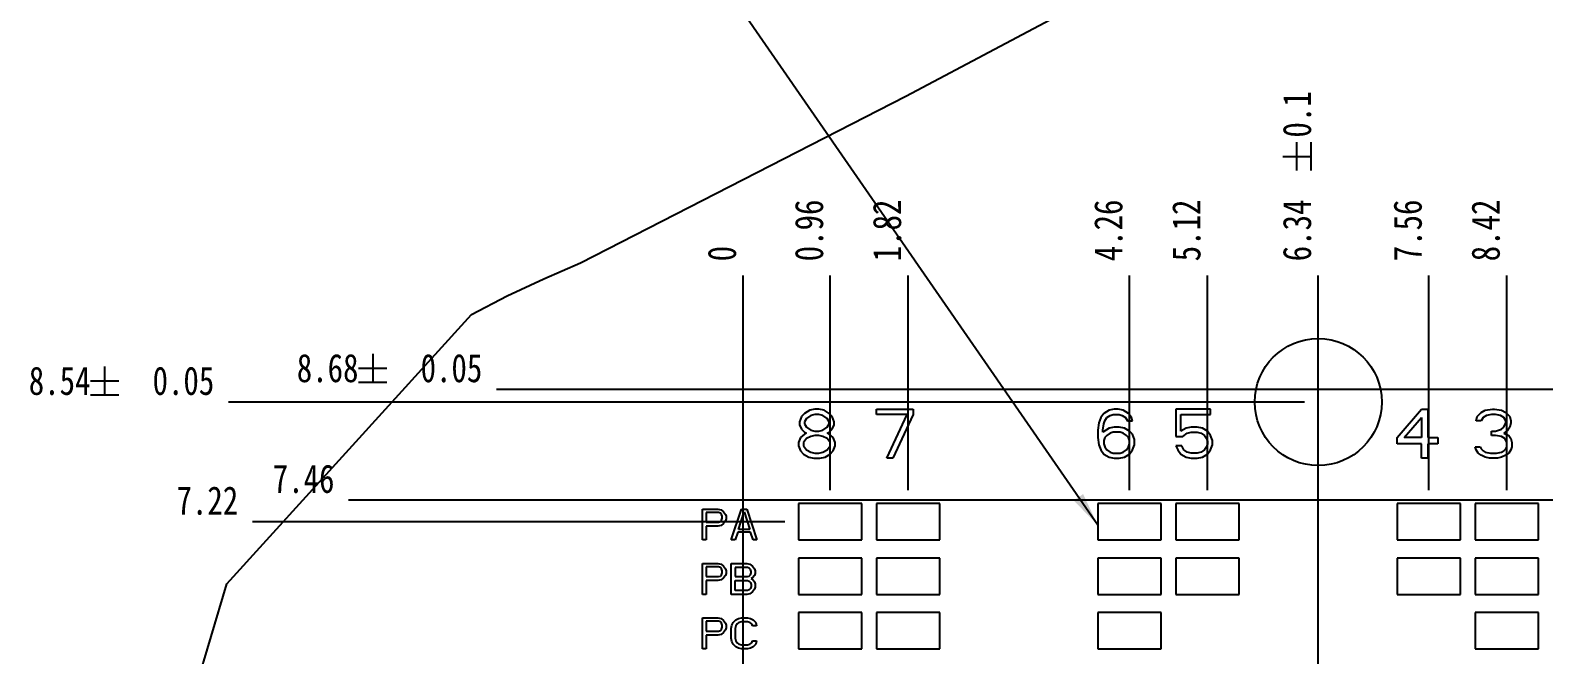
# Model space of a CAD drawing. Header units: millimetres. Extents: x 0 to 594, y 0 to 420.
# Drawn here: x 216.5 to 350, y 285.1 to 340.2 of the extents above; entities that cross this region are included whole.
import ezdxf
from ezdxf.enums import TextEntityAlignment as Align

# ---------------------------------------------------------------- set-up
doc = ezdxf.new("R2010")
doc.units = ezdxf.units.MM
doc.header["$LTSCALE"] = 32.67
doc.layers.get('0').update_dxf_attribs({"linetype": 'CONTINUOUS'})
doc.styles.get("Standard").update_dxf_attribs({"font": 'txt', "width": 0.8})
doc.dimstyles.new('DIMSTYLE_2', dxfattribs={"dimtxt": 2.5, "dimasz": 3, "dimexe": 1.5, "dimexo": 1.2, "dimtad": 0, "dimtih": 1, "dimtoh": 1, "dimlfac": 0.125, "dimdsep": 46, "dimtxsty": 'STANDARD', "dimblk": '_FILLED', "dimblk1": '_FILLED', "dimblk2": '_FILLED', "dimcen": 0.09, "dimazin": 2, "dimtp": 0.01, "dimtm": 0.01, "dimtfac": 1, "dimtofl": 0, "dimtmove": 0, "dimatfit": 3, "dimldrblk": '_FILLED', "dimfxl": 1, "dimtolj": 1, "dimarcsym": 0})
doc.dimstyles.new('DIMSTYLE_3', dxfattribs={"dimtxt": 2.5, "dimasz": 3, "dimexe": 1.5, "dimexo": 1.2, "dimtad": 0, "dimtih": 1, "dimtoh": 1, "dimlfac": 0.125, "dimdsep": 46, "dimtxsty": 'STANDARD', "dimblk": '_FILLED', "dimblk1": '_FILLED', "dimblk2": '_FILLED', "dimcen": 0.09, "dimazin": 2, "dimtol": 1, "dimtp": 0.1, "dimtm": 0.1, "dimtfac": 1, "dimtofl": 0, "dimtmove": 0, "dimatfit": 3, "dimldrblk": '_FILLED', "dimfxl": 1, "dimtolj": 1, "dimarcsym": 0})
doc.dimstyles.new('DIMSTYLE_4', dxfattribs={"dimtxt": 2.5, "dimasz": 3, "dimexe": 1.5, "dimexo": 1.2, "dimtad": 0, "dimtih": 1, "dimtoh": 1, "dimlfac": 0.125, "dimdsep": 46, "dimtxsty": 'STANDARD', "dimblk": '_FILLED', "dimblk1": '_FILLED', "dimblk2": '_FILLED', "dimcen": 0.09, "dimazin": 2, "dimtol": 1, "dimtp": 0.05, "dimtm": 0.05, "dimtfac": 1, "dimtofl": 0, "dimtmove": 0, "dimatfit": 3, "dimldrblk": '_FILLED', "dimfxl": 1, "dimtolj": 1, "dimarcsym": 0})
doc.dimstyles.get("Standard").update_dxf_attribs({"dimtxt": 2.5, "dimasz": 3, "dimexe": 1.5, "dimexo": 1.2, "dimtad": 1, "dimdsep": 46, "dimtxsty": 'STANDARD', "dimblk": '_FILLED', "dimblk1": '_FILLED', "dimblk2": '_FILLED', "dimcen": 0.09, "dimazin": 2, "dimtol": 1, "dimtp": 0.01, "dimtm": 0.01, "dimtfac": 1, "dimtofl": 0, "dimtmove": 0, "dimatfit": 3, "dimldrblk": '_FILLED', "dimfxl": 1, "dimtolj": 1, "dimarcsym": 0})

# ---------------------------------------------------------------- blocks, each defined once
blk = doc.blocks.new('*D1')
at = {"color": 7, "linetype": 'CONTINUOUS'}
blk.add_line((287.04, 299.66), (287.04, 318.58), dxfattribs=at)
at = {"color": 7, "linetype": 'CONTINUOUS', "insert": (283.91, 319.83), "char_height": 2.5, "width": 8, "attachment_point": 1, "rotation": 90, "line_spacing_factor": 0.9}
blk.add_mtext('0.96', dxfattribs=at)
blk = doc.blocks.new('_FILLED')
at = {"color": 0, "linetype": 'BYBLOCK'}
blk.add_solid([(0, 0), (-1, 0.167), (-1, -0.167)], dxfattribs=at)
blk = doc.blocks.new('*D2')
at = {"color": 7, "linetype": 'CONTINUOUS'}
blk.add_line((279.36, 232.48), (279.36, 318.58), dxfattribs=at)
at = {"color": 7, "linetype": 'CONTINUOUS', "insert": (276.23, 319.83), "char_height": 2.5, "width": 2, "attachment_point": 1, "rotation": 90, "line_spacing_factor": 0.9}
blk.add_mtext('0', dxfattribs=at)
blk = doc.blocks.new('*D3')
at = {"color": 7, "linetype": 'CONTINUOUS'}
blk.add_line((293.92, 299.66), (293.92, 318.58), dxfattribs=at)
at = {"color": 7, "linetype": 'CONTINUOUS', "insert": (290.79, 319.83), "char_height": 2.5, "width": 8, "attachment_point": 1, "rotation": 90, "line_spacing_factor": 0.9}
blk.add_mtext('1.82', dxfattribs=at)
blk = doc.blocks.new('*D4')
at = {"color": 7, "linetype": 'CONTINUOUS'}
blk.add_line((313.44, 299.66), (313.44, 318.58), dxfattribs=at)
at = {"color": 7, "linetype": 'CONTINUOUS', "insert": (310.31, 319.83), "char_height": 2.5, "width": 8, "attachment_point": 1, "rotation": 90, "line_spacing_factor": 0.9}
blk.add_mtext('4.26', dxfattribs=at)
blk = doc.blocks.new('*D5')
at = {"color": 7, "linetype": 'CONTINUOUS'}
blk.add_line((320.32, 299.66), (320.32, 318.58), dxfattribs=at)
at = {"color": 7, "linetype": 'CONTINUOUS', "insert": (317.19, 319.83), "char_height": 2.5, "width": 8, "attachment_point": 1, "rotation": 90, "line_spacing_factor": 0.9}
blk.add_mtext('5.12', dxfattribs=at)
blk = doc.blocks.new('*D6')
at = {"color": 7, "linetype": 'CONTINUOUS'}
blk.add_line((330.08, 303.02), (330.08, 318.58), dxfattribs=at)
at = {"color": 7, "linetype": 'CONTINUOUS', "width": 0.8}
for s, p in [('0.1', (329.45, 330.74)), ('6.34', (329.45, 319.83))]:
    blk.add_text(s, height=2.5, rotation=90, dxfattribs=at).set_placement(p)
blk = doc.blocks.new('*D7')
at = {"color": 7, "linetype": 'CONTINUOUS'}
blk.add_line((330.08, 256.73), (330.08, 318.58), dxfattribs=at)
at = {"color": 7, "linetype": 'CONTINUOUS', "insert": (326.95, 319.83), "char_height": 2.5, "width": 8, "attachment_point": 1, "rotation": 90, "line_spacing_factor": 0.9}
blk.add_mtext('6.34', dxfattribs=at)
blk = doc.blocks.new('*D8')
at = {"color": 7, "linetype": 'CONTINUOUS'}
blk.add_line((339.84, 299.66), (339.84, 318.58), dxfattribs=at)
at = {"color": 7, "linetype": 'CONTINUOUS', "insert": (336.71, 319.83), "char_height": 2.5, "width": 8, "attachment_point": 1, "rotation": 90, "line_spacing_factor": 0.9}
blk.add_mtext('7.56', dxfattribs=at)
blk = doc.blocks.new('*D9')
at = {"color": 7, "linetype": 'CONTINUOUS'}
blk.add_line((346.72, 299.66), (346.72, 318.58), dxfattribs=at)
at = {"color": 7, "linetype": 'CONTINUOUS', "insert": (343.59, 319.83), "char_height": 2.5, "width": 8, "attachment_point": 1, "rotation": 90, "line_spacing_factor": 0.9}
blk.add_mtext('8.42', dxfattribs=at)
blk = doc.blocks.new('*D10')
at = {"color": 7, "linetype": 'CONTINUOUS'}
blk.add_line((366.24, 299.66), (366.24, 318.58), dxfattribs=at)
at = {"color": 7, "linetype": 'CONTINUOUS', "insert": (363.11, 319.83), "char_height": 2.5, "width": 10, "attachment_point": 1, "rotation": 90, "line_spacing_factor": 0.9}
blk.add_mtext('10.86', dxfattribs=at)
blk = doc.blocks.new('*D11')
at = {"color": 7, "linetype": 'CONTINUOUS'}
blk.add_line((373.12, 299.66), (373.12, 318.58), dxfattribs=at)
at = {"color": 7, "linetype": 'CONTINUOUS', "insert": (369.99, 319.83), "char_height": 2.5, "width": 10, "attachment_point": 1, "rotation": 90, "line_spacing_factor": 0.9}
blk.add_mtext('11.72', dxfattribs=at)
blk = doc.blocks.new('*D12')
at = {"color": 7, "linetype": 'CONTINUOUS'}
blk.add_line((380.8, 224.85), (380.8, 318.58), dxfattribs=at)
at = {"color": 7, "linetype": 'CONTINUOUS', "width": 0.8}
for s, p in [('0.05', (380.17, 332.74)), ('12.68', (380.17, 319.83))]:
    blk.add_text(s, height=2.5, rotation=90, dxfattribs=at).set_placement(p)
blk = doc.blocks.new('*D13')
at = {"color": 7, "linetype": 'CONTINUOUS'}
blk.add_line((412.6, 300.75), (412.6, 318.58), dxfattribs=at)
at = {"color": 7, "linetype": 'CONTINUOUS', "width": 0.8}
for s, p in [('0.05', (411.97, 332.74)), ('16.66', (411.97, 319.83))]:
    blk.add_text(s, height=2.5, rotation=90, dxfattribs=at).set_placement(p)
blk = doc.blocks.new('*D14')
at = {"color": 7, "linetype": 'CONTINUOUS'}
blk.add_line((420.28, 301.58), (420.28, 318.58), dxfattribs=at)
at = {"color": 7, "linetype": 'CONTINUOUS', "insert": (417.15, 319.83), "char_height": 2.5, "width": 10, "attachment_point": 1, "rotation": 90, "line_spacing_factor": 0.9}
blk.add_mtext('17.62', dxfattribs=at)
blk = doc.blocks.new('*D15')
at = {"color": 7, "linetype": 'CONTINUOUS'}
blk.add_line((427.16, 301.58), (427.16, 318.58), dxfattribs=at)
at = {"color": 7, "linetype": 'CONTINUOUS', "insert": (424.03, 319.83), "char_height": 2.5, "width": 10, "attachment_point": 1, "rotation": 90, "line_spacing_factor": 0.9}
blk.add_mtext('18.48', dxfattribs=at)
blk = doc.blocks.new('*D16')
at = {"color": 7, "linetype": 'CONTINUOUS'}
blk.add_line((446.68, 301.58), (446.68, 318.58), dxfattribs=at)
at = {"color": 7, "linetype": 'CONTINUOUS', "insert": (443.55, 319.83), "char_height": 2.5, "width": 10, "attachment_point": 1, "rotation": 90, "line_spacing_factor": 0.9}
blk.add_mtext('20.92', dxfattribs=at)
blk = doc.blocks.new('*D17')
at = {"color": 7, "linetype": 'CONTINUOUS'}
blk.add_line((453.56, 301.58), (453.56, 318.58), dxfattribs=at)
at = {"color": 7, "linetype": 'CONTINUOUS', "insert": (450.43, 319.83), "char_height": 2.5, "width": 10, "attachment_point": 1, "rotation": 90, "line_spacing_factor": 0.9}
blk.add_mtext('21.78', dxfattribs=at)
blk = doc.blocks.new('*D18')
at = {"color": 7, "linetype": 'CONTINUOUS'}
blk.add_line((473.08, 301.58), (473.08, 318.58), dxfattribs=at)
at = {"color": 7, "linetype": 'CONTINUOUS', "insert": (469.95, 319.83), "char_height": 2.5, "width": 10, "attachment_point": 1, "rotation": 90, "line_spacing_factor": 0.9}
blk.add_mtext('24.22', dxfattribs=at)
blk = doc.blocks.new('*D19')
at = {"color": 7, "linetype": 'CONTINUOUS'}
blk.add_line((463.28, 223.44), (463.28, 318.58), dxfattribs=at)
at = {"color": 7, "linetype": 'CONTINUOUS', "width": 0.8}
for s, p in [('0.05', (462.65, 332.74)), ('22.99', (462.65, 319.83))]:
    blk.add_text(s, height=2.5, rotation=90, dxfattribs=at).set_placement(p)
blk = doc.blocks.new('*D20')
at = {"color": 7, "linetype": 'CONTINUOUS'}
blk.add_line((479.96, 301.58), (479.96, 318.58), dxfattribs=at)
at = {"color": 7, "linetype": 'CONTINUOUS', "insert": (476.83, 319.83), "char_height": 2.5, "width": 10, "attachment_point": 1, "rotation": 90, "line_spacing_factor": 0.9}
blk.add_mtext('25.08', dxfattribs=at)
blk = doc.blocks.new('*D21')
at = {"color": 7, "linetype": 'CONTINUOUS'}
blk.add_line((499.48, 301.58), (499.48, 318.58), dxfattribs=at)
at = {"color": 7, "linetype": 'CONTINUOUS', "insert": (496.35, 319.83), "char_height": 2.5, "width": 10, "attachment_point": 1, "rotation": 90, "line_spacing_factor": 0.9}
blk.add_mtext('27.52', dxfattribs=at)
blk = doc.blocks.new('*D22')
at = {"color": 7, "linetype": 'CONTINUOUS'}
blk.add_line((506.36, 301.58), (506.36, 318.58), dxfattribs=at)
at = {"color": 7, "linetype": 'CONTINUOUS', "insert": (503.23, 319.83), "char_height": 2.5, "width": 10, "attachment_point": 1, "rotation": 90, "line_spacing_factor": 0.9}
blk.add_mtext('28.38', dxfattribs=at)
blk = doc.blocks.new('*D23')
at = {"color": 7, "linetype": 'CONTINUOUS'}
blk.add_line((514.04, 302.5), (514.04, 318.58), dxfattribs=at)
at = {"color": 7, "linetype": 'CONTINUOUS', "width": 0.8}
for s, p in [('0.05', (513.41, 332.74)), ('29.34', (513.41, 319.83))]:
    blk.add_text(s, height=2.5, rotation=90, dxfattribs=at).set_placement(p)
blk = doc.blocks.new('*D29')
at = {"color": 7, "linetype": 'CONTINUOUS'}
blk.add_line((283.04, 296.86), (236.07, 296.86), dxfattribs=at)
at = {"color": 7, "linetype": 'CONTINUOUS', "insert": (234.82, 299.99), "char_height": 2.5, "width": 8, "attachment_point": 3, "line_spacing_factor": 0.9}
blk.add_mtext('7.22', dxfattribs=at)
blk = doc.blocks.new('*D30')
at = {"color": 7, "linetype": 'CONTINUOUS'}
blk.add_line((416.28, 298.78), (244.56, 298.78), dxfattribs=at)
at = {"color": 7, "linetype": 'CONTINUOUS', "insert": (243.31, 301.91), "char_height": 2.5, "width": 8, "attachment_point": 3, "line_spacing_factor": 0.9}
blk.add_mtext('7.46', dxfattribs=at)
blk = doc.blocks.new('*D31')
at = {"color": 7, "linetype": 'CONTINUOUS'}
blk.add_line((328.88, 307.42), (233.96, 307.42), dxfattribs=at)
at = {"color": 7, "linetype": 'CONTINUOUS', "width": 0.8}
for s, p in [('8.54', (221.79, 308.05)), ('0.05', (232.71, 308.05))]:
    blk.add_text(s, height=2.5, dxfattribs=at).set_placement(p, align=Align.RIGHT)
blk = doc.blocks.new('*D32')
at = {"color": 7, "linetype": 'CONTINUOUS'}
blk.add_line((523.75, 308.54), (257.6, 308.54), dxfattribs=at)
at = {"color": 7, "linetype": 'CONTINUOUS', "width": 0.8}
for s, p in [('8.68', (245.43, 309.17)), ('0.05', (256.35, 309.17))]:
    blk.add_text(s, height=2.5, dxfattribs=at).set_placement(p, align=Align.RIGHT)

msp = doc.modelspace()

# ---------------------------------------------------------------- linework, layer by layer
at = {"color": 7, "linetype": 'CONTINUOUS'}
for p, q in [((293.72, 334.401), (322.199, 349.496)), ((265.018, 319.705), (293.72, 334.401)), ((328.204, 327.827), (328.204, 330.327)), ((329.454, 327.827), (329.454, 330.327)), ((326.954, 329.077), (329.454, 329.077)), ((261.771, 318.271), (265.018, 319.705)), ((258.553, 316.784), (261.771, 318.271)), ((255.408, 315.128), (258.553, 316.784)), ((233.803, 291.403), (255.408, 315.128)), ((246.681, 311.668), (246.681, 309.168)), ((223.041, 310.548), (223.041, 308.048)), ((245.431, 310.418), (247.931, 310.418)), ((221.791, 309.298), (224.291, 309.298)), ((245.431, 309.168), (247.931, 309.168)), ((221.791, 308.048), (224.291, 308.048)), ((284.509, 306.139), (284.329, 305.68)), ((284.779, 306.415), (284.509, 306.139)), ((285.229, 306.691), (284.779, 306.415)), ((284.959, 305.955), (284.779, 305.68)), ((285.319, 306.231), (284.959, 305.955)), ((285.679, 306.783), (285.229, 306.691)), ((285.679, 306.323), (285.319, 306.231)), ((286.039, 306.783), (285.679, 306.783)), ((286.039, 306.323), (285.679, 306.323)), ((286.489, 306.691), (286.039, 306.783)), ((286.399, 306.231), (286.039, 306.323)), ((286.759, 305.955), (286.399, 306.231)), ((286.939, 306.415), (286.489, 306.691)), ((286.939, 305.68), (286.759, 305.955)), ((287.209, 306.139), (286.939, 306.415)), ((287.389, 305.68), (287.209, 306.139)), ((291.119, 306.323), (291.119, 306.783)), ((291.119, 306.783), (294.359, 306.783)), ((293.819, 306.323), (291.119, 306.323)), ((292.019, 302.463), (293.819, 306.323)), ((294.359, 306.323), (292.559, 302.463)), ((294.359, 306.783), (294.359, 306.323)), ((310.909, 306.047), (310.729, 305.588)), ((311.179, 306.415), (310.909, 306.047)), ((311.629, 306.691), (311.179, 306.415)), ((311.179, 305.496), (311.269, 305.772)), ((311.269, 305.772), (311.449, 306.047)), ((311.449, 306.047), (311.719, 306.231)), ((312.079, 306.783), (311.629, 306.691)), ((311.719, 306.231), (311.989, 306.323)), ((311.989, 306.323), (312.529, 306.323)), ((312.439, 306.783), (312.079, 306.783)), ((312.889, 306.691), (312.439, 306.783)), ((312.529, 306.323), (312.799, 306.231)), ((312.799, 306.231), (313.069, 306.047)), ((313.339, 306.415), (312.889, 306.691)), ((313.069, 306.047), (313.249, 305.772)), ((313.249, 305.772), (313.699, 305.772)), ((313.609, 306.047), (313.339, 306.415)), ((313.699, 305.772), (313.609, 306.047)), ((317.519, 306.783), (317.519, 304.393)), ((320.579, 306.783), (317.519, 306.783)), ((317.969, 304.852), (317.969, 306.323)), ((317.969, 306.323), (320.579, 306.323)), ((320.579, 306.323), (320.579, 306.783)), ((337.039, 304.301), (339.199, 306.783)), ((337.669, 304.301), (339.199, 306.047)), ((339.199, 306.783), (339.739, 306.783)), ((339.199, 306.047), (339.199, 304.301)), ((339.739, 306.783), (339.739, 304.301)), ((344.009, 305.772), (344.099, 306.139)), ((344.459, 305.772), (344.009, 305.772)), ((344.099, 306.139), (344.459, 306.507)), ((344.459, 306.507), (344.819, 306.691)), ((344.639, 306.047), (344.459, 305.772)), ((344.909, 306.231), (344.639, 306.047)), ((344.819, 306.691), (345.449, 306.783)), ((345.359, 306.323), (344.909, 306.231)), ((345.719, 306.323), (345.359, 306.323)), ((345.449, 306.783), (345.629, 306.783)), ((345.629, 306.783), (346.259, 306.691)), ((346.169, 306.231), (345.719, 306.323)), ((346.439, 306.047), (346.169, 306.231)), ((346.259, 306.691), (346.619, 306.507)), ((346.619, 305.772), (346.439, 306.047)), ((346.619, 306.507), (346.979, 306.139)), ((346.619, 305.588), (346.619, 305.772)), ((346.979, 306.139), (347.069, 305.772)), ((347.069, 305.772), (347.069, 305.588)), ((284.329, 305.68), (284.329, 305.404)), ((284.329, 305.404), (284.509, 305.036)), ((284.779, 304.577), (284.419, 304.301)), ((284.509, 305.036), (284.779, 304.76)), ((284.779, 305.68), (284.779, 305.496)), ((284.779, 305.496), (284.959, 305.22)), ((284.779, 304.76), (284.959, 304.669)), ((284.959, 304.669), (284.779, 304.577)), ((284.959, 305.22), (285.319, 304.944)), ((285.319, 304.393), (284.959, 304.209)), ((285.319, 304.944), (285.679, 304.852)), ((285.679, 304.485), (285.319, 304.393)), ((285.679, 304.852), (286.039, 304.852)), ((286.039, 304.485), (285.679, 304.485)), ((286.039, 304.852), (286.399, 304.944)), ((286.399, 304.393), (286.039, 304.485)), ((286.399, 304.944), (286.759, 305.22)), ((286.759, 304.209), (286.399, 304.393)), ((286.759, 305.22), (286.939, 305.496)), ((286.759, 304.669), (286.939, 304.76)), ((286.939, 304.577), (286.759, 304.669)), ((286.939, 305.496), (286.939, 305.68)), ((286.939, 304.76), (287.209, 305.036)), ((287.299, 304.301), (286.939, 304.577)), ((287.209, 305.036), (287.389, 305.404)), ((287.389, 305.404), (287.389, 305.68)), ((310.729, 305.588), (310.639, 304.944)), ((310.639, 304.944), (310.639, 304.301)), ((311.089, 304.944), (311.179, 305.496)), ((311.629, 305.128), (311.089, 304.76)), ((311.089, 304.76), (311.089, 304.944)), ((311.449, 304.485), (311.269, 304.301)), ((311.719, 304.669), (311.449, 304.485)), ((312.079, 305.22), (311.629, 305.128)), ((311.989, 304.76), (311.719, 304.669)), ((312.619, 304.76), (311.989, 304.76)), ((312.529, 305.22), (312.079, 305.22)), ((312.979, 305.128), (312.529, 305.22)), ((312.889, 304.669), (312.619, 304.76)), ((313.159, 304.485), (312.889, 304.669)), ((313.429, 304.852), (312.979, 305.128)), ((313.339, 304.301), (313.159, 304.485)), ((313.699, 304.577), (313.429, 304.852)), ((313.879, 304.117), (313.699, 304.577)), ((317.519, 304.393), (318.149, 304.393)), ((318.419, 305.128), (317.969, 304.852)), ((318.149, 304.393), (318.509, 304.669)), ((318.869, 305.22), (318.419, 305.128)), ((318.509, 304.669), (318.869, 304.76)), ((319.409, 305.22), (318.869, 305.22)), ((318.869, 304.76), (319.409, 304.76)), ((319.859, 305.128), (319.409, 305.22)), ((319.409, 304.76), (319.769, 304.669)), ((319.769, 304.669), (320.039, 304.485)), ((320.309, 304.852), (319.859, 305.128)), ((320.039, 304.485), (320.219, 304.209)), ((320.579, 304.485), (320.309, 304.852)), ((320.759, 304.025), (320.579, 304.485)), ((345.359, 304.485), (345.359, 304.852)), ((345.359, 304.852), (345.719, 304.852)), ((345.719, 304.485), (345.359, 304.485)), ((345.719, 304.852), (346.259, 305.036)), ((346.259, 304.393), (345.719, 304.485)), ((346.259, 305.036), (346.439, 305.22)), ((346.529, 304.209), (346.259, 304.393)), ((346.439, 305.22), (346.619, 305.588)), ((346.799, 304.944), (346.439, 304.669)), ((346.439, 304.669), (346.889, 304.485)), ((346.979, 305.22), (346.799, 304.944)), ((346.889, 304.485), (347.069, 304.209)), ((347.069, 305.588), (346.979, 305.22)), ((284.419, 304.301), (284.239, 303.841)), ((284.239, 303.841), (284.239, 303.566)), ((284.239, 303.566), (284.419, 303.106)), ((284.419, 303.106), (284.689, 302.83)), ((284.959, 304.209), (284.689, 303.841)), ((284.689, 303.841), (284.689, 303.566)), ((284.689, 303.566), (284.959, 303.198)), ((284.959, 303.198), (285.319, 303.014)), ((286.399, 303.014), (286.759, 303.198)), ((287.029, 303.841), (286.759, 304.209)), ((286.759, 303.198), (287.029, 303.566)), ((287.029, 303.566), (287.029, 303.841)), ((287.029, 302.83), (287.299, 303.106)), ((287.479, 303.841), (287.299, 304.301)), ((287.299, 303.106), (287.479, 303.566)), ((287.479, 303.566), (287.479, 303.841)), ((310.639, 304.301), (310.729, 303.657)), ((310.729, 303.657), (310.909, 303.198)), ((310.909, 303.198), (311.179, 302.83)), ((311.269, 304.301), (311.179, 304.025)), ((311.179, 304.025), (311.179, 303.749)), ((311.179, 303.749), (311.269, 303.474)), ((311.269, 303.474), (311.449, 303.198)), ((311.449, 303.198), (311.719, 303.014)), ((312.889, 303.014), (313.159, 303.198)), ((313.159, 303.198), (313.339, 303.474)), ((313.429, 304.025), (313.339, 304.301)), ((313.339, 303.474), (313.429, 303.749)), ((313.429, 303.749), (313.429, 304.025)), ((313.429, 302.83), (313.699, 303.198)), ((313.699, 303.198), (313.879, 303.657)), ((313.879, 303.657), (313.879, 304.117)), ((317.519, 303.566), (317.699, 303.198)), ((318.059, 303.566), (317.519, 303.566)), ((317.699, 303.198), (317.969, 302.83)), ((318.239, 303.198), (318.059, 303.566)), ((318.509, 303.014), (318.239, 303.198)), ((320.039, 303.198), (319.769, 303.014)), ((320.219, 303.474), (320.039, 303.198)), ((320.219, 304.209), (320.309, 303.933)), ((320.309, 303.749), (320.219, 303.474)), ((320.309, 303.933), (320.309, 303.749)), ((320.309, 302.83), (320.579, 303.198)), ((320.579, 303.198), (320.759, 303.657)), ((320.759, 303.657), (320.759, 304.025)), ((337.039, 303.749), (337.039, 304.301)), ((339.199, 303.749), (337.039, 303.749)), ((339.199, 304.301), (337.669, 304.301)), ((339.199, 302.463), (339.199, 303.749)), ((339.739, 304.301), (340.639, 304.301)), ((339.739, 303.749), (339.739, 302.463)), ((340.639, 303.749), (339.739, 303.749)), ((340.639, 304.301), (340.639, 303.749)), ((344.009, 303.198), (343.919, 303.474)), ((343.919, 303.474), (344.369, 303.474)), ((344.189, 302.922), (344.009, 303.198)), ((344.369, 303.474), (344.459, 303.29)), ((344.459, 303.29), (344.639, 303.106)), ((344.639, 303.106), (344.819, 303.014)), ((346.259, 303.014), (346.439, 303.106)), ((346.439, 303.106), (346.619, 303.29)), ((346.709, 303.841), (346.529, 304.209)), ((346.619, 303.29), (346.709, 303.474)), ((346.709, 303.474), (346.709, 303.841)), ((347.069, 303.198), (346.889, 302.922)), ((347.069, 304.209), (347.159, 303.841)), ((347.159, 303.474), (347.069, 303.198)), ((347.159, 303.841), (347.159, 303.474)), ((284.689, 302.83), (285.139, 302.554)), ((285.139, 302.554), (285.589, 302.463)), ((285.319, 303.014), (285.679, 302.922)), ((285.589, 302.463), (286.129, 302.463)), ((285.679, 302.922), (286.039, 302.922)), ((286.039, 302.922), (286.399, 303.014)), ((286.129, 302.463), (286.579, 302.554)), ((286.579, 302.554), (287.029, 302.83)), ((292.559, 302.463), (292.019, 302.463)), ((311.179, 302.83), (311.629, 302.554)), ((311.629, 302.554), (312.079, 302.463)), ((311.719, 303.014), (311.989, 302.922)), ((311.989, 302.922), (312.619, 302.922)), ((312.079, 302.463), (312.529, 302.463)), ((312.529, 302.463), (312.979, 302.554)), ((312.619, 302.922), (312.889, 303.014)), ((312.979, 302.554), (313.429, 302.83)), ((317.969, 302.83), (318.419, 302.554)), ((318.419, 302.554), (318.869, 302.463)), ((318.869, 302.922), (318.509, 303.014)), ((319.409, 302.922), (318.869, 302.922)), ((318.869, 302.463), (319.409, 302.463)), ((319.769, 303.014), (319.409, 302.922)), ((319.409, 302.463), (319.859, 302.554)), ((319.859, 302.554), (320.309, 302.83)), ((339.739, 302.463), (339.199, 302.463)), ((344.459, 302.738), (344.189, 302.922)), ((344.819, 302.554), (344.459, 302.738)), ((344.819, 303.014), (345.269, 302.922)), ((345.179, 302.463), (344.819, 302.554)), ((345.899, 302.463), (345.179, 302.463)), ((345.269, 302.922), (345.809, 302.922)), ((345.809, 302.922), (346.259, 303.014)), ((346.259, 302.554), (345.899, 302.463)), ((346.619, 302.738), (346.259, 302.554)), ((346.889, 302.922), (346.619, 302.738)), ((275.761, 295.263), (275.761, 297.983)), ((275.761, 297.983), (277.121, 297.983)), ((276.101, 297.693), (276.101, 296.825)), ((277.178, 297.693), (276.101, 297.693)), ((277.121, 297.983), (277.404, 297.925)), ((277.348, 297.635), (277.178, 297.693)), ((277.404, 297.925), (277.631, 297.751)), ((277.631, 297.751), (277.801, 297.52)), ((278.311, 295.263), (279.218, 297.983)), ((278.934, 296.189), (279.444, 297.751)), ((279.218, 297.983), (279.671, 297.983)), ((279.444, 297.751), (279.954, 296.189)), ((279.671, 297.983), (280.578, 295.263)), ((284.239, 298.463), (284.239, 295.263)), ((289.839, 298.463), (284.239, 298.463)), ((289.839, 295.263), (289.839, 298.463)), ((291.119, 298.463), (291.119, 295.263)), ((296.719, 298.463), (291.119, 298.463)), ((296.719, 295.263), (296.719, 298.463)), ((310.639, 298.463), (310.639, 295.263)), ((316.239, 298.463), (310.639, 298.463)), ((316.239, 295.263), (316.239, 298.463)), ((317.519, 298.463), (317.519, 295.263)), ((323.119, 298.463), (317.519, 298.463)), ((323.119, 295.263), (323.119, 298.463)), ((337.039, 298.463), (337.039, 295.263)), ((342.639, 298.463), (337.039, 298.463)), ((342.639, 295.263), (342.639, 298.463)), ((343.919, 298.463), (343.919, 295.263)), ((349.519, 298.463), (343.919, 298.463)), ((349.519, 295.263), (349.519, 298.463)), ((276.101, 296.825), (277.178, 296.825)), ((276.101, 296.478), (276.101, 295.263)), ((277.121, 296.478), (276.101, 296.478)), ((277.404, 296.536), (277.121, 296.478)), ((277.178, 296.825), (277.348, 296.883)), ((277.461, 297.52), (277.348, 297.635)), ((277.348, 296.883), (277.461, 296.999)), ((277.631, 296.709), (277.404, 296.536)), ((277.518, 297.346), (277.461, 297.52)), ((277.461, 296.999), (277.518, 297.172)), ((277.518, 297.172), (277.518, 297.346)), ((277.801, 296.941), (277.631, 296.709)), ((277.801, 297.52), (277.858, 297.346)), ((277.858, 297.115), (277.801, 296.941)), ((277.858, 297.346), (277.858, 297.115)), ((276.101, 295.263), (275.761, 295.263)), ((278.651, 295.263), (278.311, 295.263)), ((278.878, 295.957), (278.651, 295.263)), ((280.011, 295.957), (278.878, 295.957)), ((279.954, 296.189), (278.934, 296.189)), ((280.238, 295.263), (280.011, 295.957)), ((280.578, 295.263), (280.238, 295.263)), ((284.239, 295.263), (289.839, 295.263)), ((291.119, 295.263), (296.719, 295.263)), ((310.639, 295.263), (316.239, 295.263)), ((317.519, 295.263), (323.119, 295.263)), ((337.039, 295.263), (342.639, 295.263)), ((343.919, 295.263), (349.519, 295.263)), ((275.761, 290.463), (275.761, 293.183)), ((275.761, 293.183), (277.121, 293.183)), ((276.101, 292.893), (276.101, 292.025)), ((277.178, 292.893), (276.101, 292.893)), ((277.121, 293.183), (277.404, 293.125)), ((277.348, 292.835), (277.178, 292.893)), ((277.461, 292.72), (277.348, 292.835)), ((277.404, 293.125), (277.631, 292.951)), ((277.518, 292.546), (277.461, 292.72)), ((277.461, 292.199), (277.518, 292.372)), ((277.518, 292.372), (277.518, 292.546)), ((277.631, 292.951), (277.801, 292.72)), ((277.801, 292.72), (277.858, 292.546)), ((277.858, 292.546), (277.858, 292.314)), ((278.311, 290.463), (278.311, 293.183)), ((278.311, 293.183), (279.671, 293.183)), ((278.651, 292.835), (278.651, 292.025)), ((279.728, 292.835), (278.651, 292.835)), ((279.671, 293.183), (279.954, 293.125)), ((279.898, 292.777), (279.728, 292.835)), ((280.011, 292.662), (279.898, 292.777)), ((279.954, 293.125), (280.181, 292.951)), ((280.068, 292.488), (280.011, 292.662)), ((280.011, 292.199), (280.068, 292.372)), ((280.068, 292.372), (280.068, 292.488)), ((280.181, 292.951), (280.351, 292.72)), ((280.351, 292.72), (280.408, 292.546)), ((280.408, 292.546), (280.408, 292.314)), ((284.239, 293.663), (284.239, 290.463)), ((289.839, 293.663), (284.239, 293.663)), ((289.839, 290.463), (289.839, 293.663)), ((291.119, 293.663), (291.119, 290.463)), ((296.719, 293.663), (291.119, 293.663)), ((296.719, 290.463), (296.719, 293.663)), ((310.639, 293.663), (310.639, 290.463)), ((316.239, 293.663), (310.639, 293.663)), ((316.239, 290.463), (316.239, 293.663)), ((317.519, 293.663), (317.519, 290.463)), ((323.119, 293.663), (317.519, 293.663)), ((323.119, 290.463), (323.119, 293.663)), ((337.039, 293.663), (337.039, 290.463)), ((342.639, 293.663), (337.039, 293.663)), ((342.639, 290.463), (342.639, 293.663)), ((343.919, 293.663), (343.919, 290.463)), ((349.519, 293.663), (343.919, 293.663)), ((349.519, 290.463), (349.519, 293.663)), ((227.788, 271.023), (233.803, 291.403)), ((276.101, 292.025), (277.178, 292.025)), ((276.101, 291.678), (276.101, 290.463)), ((277.121, 291.678), (276.101, 291.678)), ((277.404, 291.736), (277.121, 291.678)), ((277.178, 292.025), (277.348, 292.083)), ((277.348, 292.083), (277.461, 292.199)), ((277.631, 291.909), (277.404, 291.736)), ((277.801, 292.141), (277.631, 291.909)), ((277.858, 292.314), (277.801, 292.141)), ((278.651, 292.025), (279.728, 292.025)), ((278.651, 290.81), (278.651, 291.678)), ((278.651, 291.678), (279.728, 291.678)), ((279.728, 292.025), (279.898, 292.083)), ((279.728, 291.678), (279.898, 291.62)), ((279.898, 292.083), (280.011, 292.199)), ((279.898, 291.62), (280.011, 291.504)), ((280.011, 291.504), (280.068, 291.331)), ((280.068, 291.157), (280.011, 290.983)), ((280.181, 291.909), (280.068, 291.852)), ((280.068, 291.852), (280.181, 291.794)), ((280.068, 291.331), (280.068, 291.157)), ((280.351, 292.141), (280.181, 291.909)), ((280.181, 291.794), (280.351, 291.562)), ((280.408, 292.314), (280.351, 292.141)), ((280.351, 291.562), (280.408, 291.389)), ((280.408, 291.099), (280.351, 290.926)), ((280.408, 291.389), (280.408, 291.099)), ((276.101, 290.463), (275.761, 290.463)), ((279.671, 290.463), (278.311, 290.463)), ((279.728, 290.81), (278.651, 290.81)), ((279.954, 290.52), (279.671, 290.463)), ((279.898, 290.868), (279.728, 290.81)), ((280.011, 290.983), (279.898, 290.868)), ((280.181, 290.694), (279.954, 290.52)), ((280.351, 290.926), (280.181, 290.694)), ((284.239, 290.463), (289.839, 290.463)), ((291.119, 290.463), (296.719, 290.463)), ((310.639, 290.463), (316.239, 290.463)), ((317.519, 290.463), (323.119, 290.463)), ((337.039, 290.463), (342.639, 290.463)), ((343.919, 290.463), (349.519, 290.463)), ((275.761, 285.663), (275.761, 288.383)), ((275.761, 288.383), (277.121, 288.383)), ((277.121, 288.383), (277.404, 288.325)), ((278.934, 288.325), (279.218, 288.383)), ((279.218, 288.383), (279.728, 288.383)), ((279.728, 288.383), (280.011, 288.325)), ((284.239, 288.863), (284.239, 285.663)), ((289.839, 288.863), (284.239, 288.863)), ((289.839, 285.663), (289.839, 288.863)), ((291.119, 288.863), (291.119, 285.663)), ((296.719, 288.863), (291.119, 288.863)), ((296.719, 285.663), (296.719, 288.863)), ((310.639, 288.863), (310.639, 285.663)), ((316.239, 288.863), (310.639, 288.863)), ((316.239, 285.663), (316.239, 288.863)), ((343.919, 288.863), (343.919, 285.663)), ((349.519, 288.863), (343.919, 288.863)), ((349.519, 285.663), (349.519, 288.863)), ((276.101, 288.093), (276.101, 287.225)), ((277.178, 288.093), (276.101, 288.093)), ((276.101, 287.225), (277.178, 287.225)), ((277.348, 288.035), (277.178, 288.093)), ((277.178, 287.225), (277.348, 287.283)), ((277.461, 287.92), (277.348, 288.035)), ((277.348, 287.283), (277.461, 287.399)), ((277.404, 288.325), (277.631, 288.151)), ((277.631, 287.109), (277.404, 286.936)), ((277.518, 287.746), (277.461, 287.92)), ((277.461, 287.399), (277.518, 287.572)), ((277.518, 287.572), (277.518, 287.746)), ((277.631, 288.151), (277.801, 287.92)), ((277.801, 287.341), (277.631, 287.109)), ((277.801, 287.92), (277.858, 287.746)), ((277.858, 287.514), (277.801, 287.341)), ((277.858, 287.746), (277.858, 287.514)), ((278.311, 287.457), (278.368, 287.746)), ((278.311, 286.589), (278.311, 287.457)), ((278.368, 287.746), (278.481, 287.977)), ((278.481, 287.977), (278.708, 288.209)), ((278.708, 287.688), (278.651, 287.457)), ((278.651, 287.457), (278.651, 286.589)), ((278.708, 288.209), (278.934, 288.325)), ((278.821, 287.862), (278.708, 287.688)), ((278.991, 287.977), (278.821, 287.862)), ((279.218, 288.035), (278.991, 287.977)), ((279.728, 288.035), (279.218, 288.035)), ((279.954, 287.977), (279.728, 288.035)), ((280.124, 287.862), (279.954, 287.977)), ((280.011, 288.325), (280.238, 288.209)), ((280.181, 287.688), (280.124, 287.862)), ((280.521, 287.688), (280.181, 287.688)), ((280.238, 288.209), (280.464, 287.977)), ((280.464, 287.977), (280.521, 287.688)), ((276.101, 286.878), (276.101, 285.663)), ((277.121, 286.878), (276.101, 286.878)), ((277.404, 286.936), (277.121, 286.878)), ((278.368, 286.299), (278.311, 286.589)), ((278.481, 286.068), (278.368, 286.299)), ((278.708, 285.836), (278.481, 286.068)), ((278.651, 286.589), (278.708, 286.357)), ((278.708, 286.357), (278.821, 286.183)), ((278.934, 285.72), (278.708, 285.836)), ((278.821, 286.183), (278.991, 286.068)), ((279.218, 285.663), (278.934, 285.72)), ((278.991, 286.068), (279.218, 286.01)), ((279.218, 286.01), (279.728, 286.01)), ((279.728, 286.01), (279.954, 286.068)), ((280.011, 285.72), (279.728, 285.663)), ((279.954, 286.068), (280.124, 286.183)), ((280.238, 285.836), (280.011, 285.72)), ((280.124, 286.183), (280.181, 286.357)), ((280.181, 286.357), (280.521, 286.357)), ((280.464, 286.068), (280.238, 285.836)), ((280.521, 286.357), (280.464, 286.068)), ((276.101, 285.663), (275.761, 285.663)), ((279.728, 285.663), (279.218, 285.663)), ((284.239, 285.663), (289.839, 285.663)), ((291.119, 285.663), (296.719, 285.663)), ((310.639, 285.663), (316.239, 285.663)), ((343.919, 285.663), (349.519, 285.663))]:
    msp.add_line(p, q, dxfattribs=at)
msp.add_circle((330.079, 307.423), 5.6, dxfattribs=at)

# ---------------------------------------------------------------- dimensions: what is measured, and where the dimension line sits
for feature_location, offset, dtype, origin, dimstyle, picture, middle in [((380.799, 224.846), (0, 93.731), 1, (279.359, 245.103), 'DIMSTYLE_4', '*D12', (378.924, 330.285)), ((412.59883772, 300.753413691), (0, 17.823337786), 1, (279.35883772, 314.542579406), 'DIMSTYLE_4', '*D13', (410.72383772, 330.285084811)), ((463.279, 223.437), (0, 95.14), 1, (279.359, 284.623), 'DIMSTYLE_4', '*D19', (461.404, 330.285)), ((514.03883772, 302.50486512), (0, 16.071886357), 1, (279.35883772, 314.542579406), 'DIMSTYLE_4', '*D23', (512.16383772, 330.285084811)), ((330.079, 303.023), (0, 15.554), 1, (279.359, 301.823), 'DIMSTYLE_3', '*D6', (328.204, 328.285)), ((366.239, 299.663), (0, 18.914), 1, (279.359, 298.463), 'DIMSTYLE_2', '*D10', (364.364, 325.077)), ((373.119, 299.663), (0, 18.914), 1, (279.359, 298.463), 'DIMSTYLE_2', '*D11', (371.244, 325.077)), ((420.27883772, 301.582579406), (0, 16.994172071), 1, (279.35883772, 300.382579406), 'DIMSTYLE_2', '*D14', (418.40383999, 325.076750488)), ((427.15883772, 301.582579406), (0, 16.994172071), 1, (279.35883772, 300.382579406), 'DIMSTYLE_2', '*D15', (425.28383999, 325.139234253)), ((446.67883772, 301.582579406), (0, 16.994172071), 1, (279.35883772, 300.382579406), 'DIMSTYLE_2', '*D16', (444.803839991, 324.826744873)), ((453.55883772, 301.582579406), (0, 16.994172071), 1, (279.35883772, 300.382579406), 'DIMSTYLE_2', '*D17', (451.683839991, 324.889246765)), ((473.07883772, 301.582579406), (0, 16.994172071), 1, (279.35883772, 300.382579406), 'DIMSTYLE_2', '*D18', (471.203839991, 324.82675293)), ((479.95883772, 301.582579406), (0, 16.994172071), 1, (279.35883772, 300.382579406), 'DIMSTYLE_2', '*D20', (478.08383999, 324.889254822)), ((499.47883772, 301.582579406), (0, 16.994172071), 1, (279.35883772, 300.382579406), 'DIMSTYLE_2', '*D21', (497.60383999, 324.826742859)), ((506.35883772, 301.582579406), (0, 16.994172071), 1, (279.35883772, 300.382579406), 'DIMSTYLE_2', '*D22', (504.48383999, 324.889262879)), ((287.039, 299.663), (0, 18.914), 1, (279.359, 245.103), 'DIMSTYLE_2', '*D1', (285.164, 323.827)), ((293.919, 299.663), (0, 18.914), 1, (279.359, 298.463), 'DIMSTYLE_2', '*D3', (292.044, 324.077)), ((313.439, 299.663), (0, 18.914), 1, (279.359, 298.463), 'DIMSTYLE_2', '*D4', (311.564, 323.827)), ((320.319, 299.663), (0, 18.914), 1, (279.359, 298.463), 'DIMSTYLE_2', '*D5', (318.444, 323.827)), ((330.079, 256.729), (0, 61.848), 1, (279.359, 284.623), 'DIMSTYLE_2', '*D7', (328.204, 323.889)), ((339.839, 299.663), (0, 18.914), 1, (279.359, 298.463), 'DIMSTYLE_2', '*D8', (337.964, 323.827)), ((346.719, 299.663), (0, 18.914), 1, (279.359, 298.463), 'DIMSTYLE_2', '*D9', (344.844, 323.764)), ((279.35883772, 232.479030802), (0, 86.097720676), 1, (279.35883772, 245.102579406), 'DIMSTYLE_2', '*D2', (277.48383999, 320.826752411)), ((523.749, 308.543), (-266.151, 0), 0, (514.039, 239.103), 'DIMSTYLE_4', '*D32', (246.89, 310.418)), ((328.879, 307.423), (-94.921, 0), 0, (330.079, 239.103), 'DIMSTYLE_4', '*D31', (223.25, 309.298)), ((416.279, 298.783), (-171.715, 0), 0, (417.479, 239.103), 'DIMSTYLE_2', '*D30', (239.314, 300.658)), ((283.039, 296.863), (-46.97, 0), 0, (284.239, 239.103), 'DIMSTYLE_2', '*D29', (230.819, 298.738))]:
    dim = msp.add_ordinate_dim(feature_location=feature_location, offset=offset, dtype=dtype, origin=origin, dimstyle=dimstyle, override={"dimtad": 1, "dimtih": 0, "dimtoh": 0}, dxfattribs=at)
    dim.commit()
    dim.dimension.update_dxf_attribs({"geometry": picture, "text_midpoint": middle})

# ---------------------------------------------------------------- leaders
msp.add_leader([(310.639, 296.556), (263.553, 364.607), (260.553, 364.607)], dimstyle='STANDARD', override={"dimtad": 0}, dxfattribs=at)

doc.saveas('drawing.dxf')
